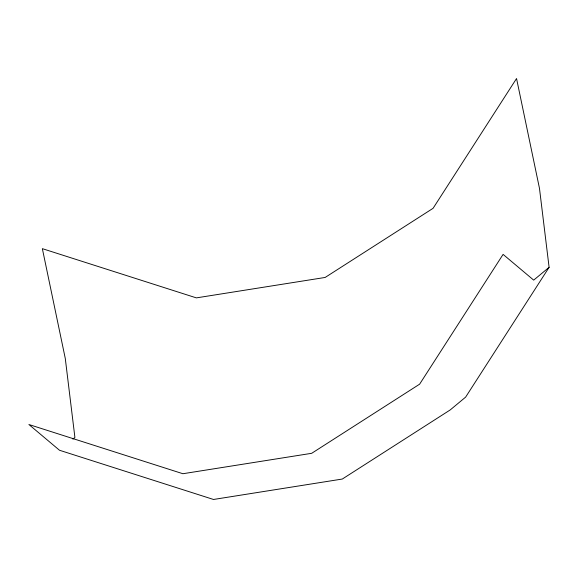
<?xml version="1.0" encoding="UTF-8"?>
<svg xmlns="http://www.w3.org/2000/svg" width="578" height="578" viewBox="0 0 578 578"><rect width="100%" height="100%" fill="white"/><g stroke="black" fill="none" stroke-linecap="round" stroke-linejoin="round"><path stroke-width="0.87" d="M549.1 267.325L465.63 397.115L450.226 409.918L342.292 479.046L213.506 499.471L59.498 450.255L28.9 424.512L182.908 473.729L311.694 453.304L419.621 384.175L503.091 254.385L533.689 280.12L549.1 267.325L539.476 188.356L516.544 78.529L433.074 208.318L325.139 277.454L196.361 297.88L42.353 248.656L65.285 358.483L74.909 437.452L72.9 439.121"/></g></svg>
